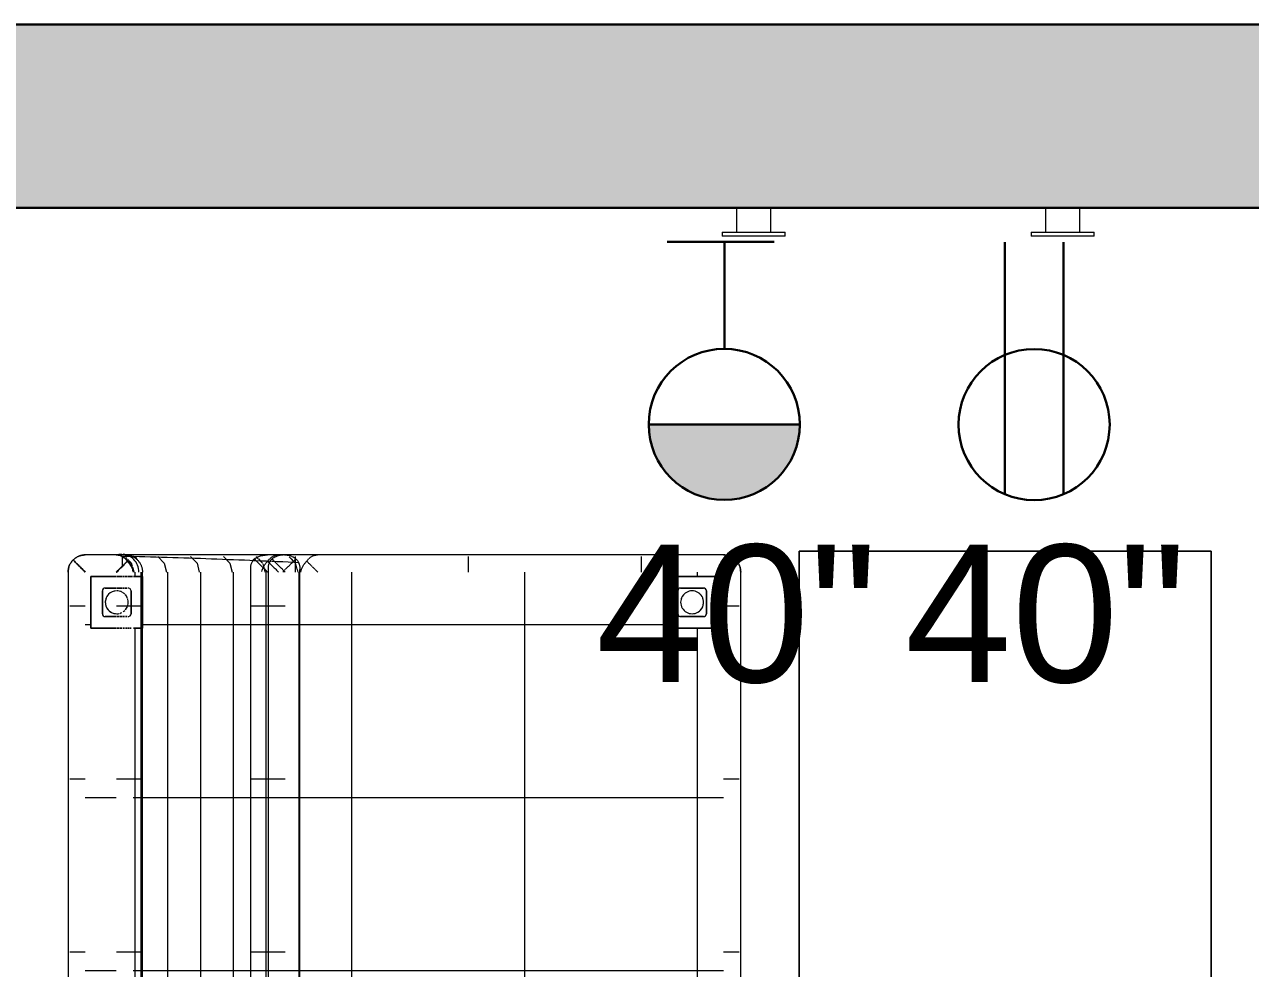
# Model space of a CAD drawing. Header units: inches. Extents: x 11834 to 13024, y -8101 to -6934.
# Drawn here: x 12218.3 to 12271.8, y -7327.8 to -7286.5 of the extents above; entities that cross this region are included whole.
import ezdxf

# ---------------------------------------------------------------- set-up
doc = ezdxf.new("R2010")
doc.units = ezdxf.units.IN
doc.header["$MEASUREMENT"] = 0
for name, color, linetype, lineweight in [('A-ANNO-NOTE', 131, 'Continuous', 40), ('A-WALL', 113, 'Continuous', 9), ('A-WALL-PATT', 111, 'Continuous', 18), ('E-ELEC-FIXT', 91, 'Continuous', 9), ('I-FURN', 30, 'Continuous', 9)]:
    doc.layers.add(name, color=color, linetype=linetype, lineweight=lineweight)
doc.styles.add('Swis721 Lt BT', font='swissl.ttf', dxfattribs={"height": 6})
pattern_1 = [(270, (7274.035, 12234.855), (7.554, 5e-16), []), (0, (7274.035, 12234.855), (0, 7.554), [])]

# ---------------------------------------------------------------- blocks, each defined once
blk = doc.blocks.new('FP_1_95-FIRST FLOOR POWER _ SIGNAL')
at = {"layer": 'I-FURN'}
for p, q in [((6.992, 11.511), (6.992, 11.802)), ((14.547, 11.511), (14.547, 11.802)), ((22.101, 11.511), (22.101, 11.802)), ((0.785, 11.494), (23.586, 11.494)), ((0.785, 11.443), (23.586, 11.443))]:
    blk.add_line(p, q, dxfattribs=at)
blk = doc.blocks.new('FP_1_96-FIRST FLOOR POWER _ SIGNAL')
at = {"layer": 'I-FURN'}
for p, q in [((6.992, 12.219), (6.992, 12.571)), ((14.547, 12.219), (14.547, 12.571)), ((22.101, 12.219), (22.101, 12.571)), ((6.992, 11.943), (6.992, 12.219)), ((6.992, 11.802), (6.992, 11.943)), ((14.547, 11.943), (14.547, 12.219)), ((14.547, 11.802), (14.547, 11.943)), ((22.101, 11.943), (22.101, 12.219)), ((22.101, 11.802), (22.101, 11.943))]:
    blk.add_line(p, q, dxfattribs=at)
blk = doc.blocks.new('FP_1_97-FIRST FLOOR POWER _ SIGNAL')
at = {"layer": 'I-FURN'}
for p, q in [((23.586, 14.693), (0.785, 14.693)), ((6.992, 14.333), (6.992, 14.618)), ((14.547, 14.333), (14.547, 14.618)), ((22.101, 14.333), (22.101, 14.618)), ((6.992, 13.943), (6.992, 14.333)), ((14.547, 13.943), (14.547, 14.333)), ((22.101, 13.943), (22.101, 14.333))]:
    blk.add_line(p, q, dxfattribs=at)
blk = doc.blocks.new('FP_1_98-FIRST FLOOR POWER _ SIGNAL')
at = {"layer": 'I-FURN'}
for p, q in [((24.344, 12.307), (24.346, 12.324)), ((24.346, 12.324), (24.348, 12.342)), ((24.348, 12.342), (24.349, 12.36)), ((24.349, 12.36), (24.35, 12.378)), ((24.35, 12.378), (24.352, 12.396)), ((24.352, 12.396), (24.353, 12.414)), ((24.353, 12.414), (24.354, 12.433)), ((24.354, 12.433), (24.355, 12.452)), ((24.355, 12.452), (24.356, 12.471)), ((24.08, 11.77), (24.137, 11.82)), ((24.137, 11.82), (24.188, 11.876)), ((24.188, 11.876), (24.234, 11.936)), ((24.232, 11.776), (24.236, 11.785)), ((24.234, 11.936), (24.273, 12.001)), ((24.236, 11.785), (24.239, 11.793)), ((24.239, 11.793), (24.243, 11.802)), ((24.243, 11.802), (24.247, 11.811)), ((24.247, 11.811), (24.25, 11.821)), ((24.25, 11.821), (24.254, 11.831)), ((24.254, 11.831), (24.258, 11.84)), ((24.258, 11.84), (24.261, 11.851)), ((24.261, 11.851), (24.264, 11.861)), ((24.264, 11.861), (24.268, 11.872)), ((24.268, 11.872), (24.271, 11.882)), ((24.271, 11.882), (24.274, 11.893)), ((24.273, 12.001), (24.306, 12.069)), ((24.274, 11.893), (24.278, 11.905)), ((24.278, 11.905), (24.281, 11.916)), ((24.281, 11.916), (24.284, 11.928)), ((24.284, 11.928), (24.287, 11.94)), ((24.287, 11.94), (24.29, 11.952)), ((24.29, 11.952), (24.293, 11.964)), ((24.293, 11.964), (24.296, 11.977)), ((24.296, 11.977), (24.298, 11.989)), ((24.298, 11.989), (24.301, 12.002)), ((24.301, 12.002), (24.304, 12.016)), ((24.304, 12.016), (24.307, 12.029)), ((24.306, 12.069), (24.332, 12.14)), ((24.307, 12.029), (24.309, 12.043)), ((24.309, 12.043), (24.312, 12.057)), ((24.312, 12.057), (24.314, 12.071)), ((24.314, 12.071), (24.317, 12.085)), ((24.317, 12.085), (24.319, 12.099)), ((24.319, 12.099), (24.321, 12.114)), ((24.321, 12.114), (24.324, 12.129)), ((24.324, 12.129), (24.326, 12.144)), ((24.326, 12.144), (24.328, 12.16)), ((24.328, 12.16), (24.33, 12.175)), ((24.33, 12.175), (24.332, 12.191)), ((24.332, 12.14), (24.35, 12.213)), ((24.332, 12.191), (24.334, 12.207)), ((24.334, 12.207), (24.336, 12.223)), ((24.336, 12.223), (24.338, 12.239)), ((24.338, 12.239), (24.339, 12.256)), ((24.339, 12.256), (24.341, 12.273)), ((24.341, 12.273), (24.343, 12.29)), ((24.343, 12.29), (24.344, 12.307)), ((24.35, 12.213), (24.362, 12.287)), ((23.586, 11.6), (23.662, 11.603)), ((23.662, 11.603), (23.738, 11.613)), ((23.738, 11.613), (23.812, 11.631)), ((23.812, 11.631), (23.884, 11.655)), ((23.884, 11.655), (23.953, 11.687)), ((23.953, 11.687), (24.019, 11.726)), ((24.019, 11.726), (24.08, 11.77)), ((24.178, 11.686), (24.182, 11.692)), ((24.182, 11.692), (24.187, 11.697)), ((24.187, 11.697), (24.191, 11.703)), ((24.191, 11.703), (24.195, 11.71)), ((24.195, 11.71), (24.199, 11.716)), ((24.199, 11.716), (24.204, 11.723)), ((24.204, 11.723), (24.208, 11.73)), ((24.208, 11.73), (24.212, 11.737)), ((24.212, 11.737), (24.216, 11.744)), ((24.216, 11.744), (24.22, 11.752)), ((24.22, 11.752), (24.224, 11.76)), ((24.224, 11.76), (24.228, 11.768)), ((24.228, 11.768), (24.232, 11.776))]:
    blk.add_line(p, q, dxfattribs=at)
at = {"layer": 'I-FURN', "flags": 128}
blk.add_lwpolyline([(24.336, 12.193), (24.335, 12.163), (24.334, 12.133), (24.331, 12.104), (24.326, 12.074), (24.321, 12.044), (24.314, 12.015), (24.307, 11.986), (24.298, 11.957), (24.288, 11.929), (24.277, 11.901), (24.265, 11.874), (24.251, 11.847), (24.237, 11.821), (24.221, 11.795), (24.205, 11.77), (24.188, 11.745), (24.169, 11.722), (24.15, 11.699), (24.13, 11.677), (24.108, 11.655), (24.087, 11.635), (24.064, 11.615), (24.04, 11.597), (24.016, 11.579), (23.991, 11.562), (23.966, 11.547), (23.939, 11.532), (23.913, 11.518), (23.885, 11.506), (23.858, 11.494), (23.83, 11.484), (23.801, 11.475), (23.772, 11.467), (23.743, 11.46), (23.713, 11.454), (23.684, 11.45), (23.654, 11.446), (23.624, 11.444), (23.594, 11.443), (23.586, 11.443)], dxfattribs=at)
blk = doc.blocks.new('FP_1_99-FIRST FLOOR POWER _ SIGNAL')
at = {"layer": 'I-FURN'}
for p, q in [((24.336, 12.571), (24.336, 13.943)), ((24.118, 12.324), (23.842, 12.324)), ((24.303, 12.324), (24.118, 12.324))]:
    blk.add_line(p, q, dxfattribs=at)
blk = doc.blocks.new('FP_1_109-FIRST FLOOR POWER _ SIGNAL')
at = {"layer": 'I-FURN'}
for p, q in [((6.992, -14.333), (6.992, -13.943)), ((6.992, -14.618), (6.992, -14.333)), ((14.547, -14.333), (14.547, -13.943)), ((14.547, -14.618), (14.547, -14.333)), ((22.101, -14.333), (22.101, -13.943)), ((22.101, -14.618), (22.101, -14.333)), ((0.785, -14.693), (23.586, -14.693))]:
    blk.add_line(p, q, dxfattribs=at)
blk = doc.blocks.new('FP_1_110-FIRST FLOOR POWER _ SIGNAL')
at = {"layer": 'I-FURN'}
for p, q in [((23.728, 6.731), (0.643, 6.731)), ((6.992, 6.582), (6.992, 6.736)), ((6.992, 6.313), (6.992, 6.582)), ((14.547, 6.582), (14.547, 6.736)), ((14.547, 6.313), (14.547, 6.582)), ((22.101, 6.582), (22.101, 6.736)), ((22.101, 6.313), (22.101, 6.582)), ((6.992, 5.981), (6.992, 6.313)), ((14.547, 5.981), (14.547, 6.313)), ((22.101, 5.981), (22.101, 6.313))]:
    blk.add_line(p, q, dxfattribs=at)
blk = doc.blocks.new('FP_1_112-FIRST FLOOR POWER _ SIGNAL')
at = {"layer": 'I-FURN'}
for p, q in [((24.336, -13.943), (24.336, 5.981)), ((23.976, 4.77), (23.586, 4.77)), ((24.261, 4.77), (23.976, 4.77)), ((23.976, -2.784), (23.586, -2.784)), ((24.261, -2.784), (23.976, -2.784)), ((23.976, -10.338), (23.586, -10.338)), ((24.261, -10.338), (23.976, -10.338))]:
    blk.add_line(p, q, dxfattribs=at)
blk = doc.blocks.new('FP_1_124-FIRST FLOOR POWER _ SIGNAL')
at = {"layer": 'I-FURN'}
blk.add_line((0.671, 4.567), (23.7, 4.567), dxfattribs=at)
blk = doc.blocks.new('FP_1_125-FIRST FLOOR POWER _ SIGNAL')
at = {"layer": 'I-FURN'}
for p, q in [((23.586, 14.693), (0.785, 14.693)), ((6.992, 14.502), (6.992, 14.572)), ((6.992, 14.352), (6.992, 14.474)), ((14.547, 14.352), (14.547, 14.613)), ((22.101, 14.572), (22.101, 14.618)), ((22.101, 14.474), (22.101, 14.564)), ((22.101, 14.352), (22.101, 14.463)), ((6.992, 13.943), (6.992, 14.333)), ((14.547, 14.053), (14.547, 14.333)), ((14.547, 13.943), (14.547, 14.027)), ((22.101, 14.22), (22.101, 14.333)), ((22.101, 14.083), (22.101, 14.21)), ((22.101, 13.943), (22.101, 14.053))]:
    blk.add_line(p, q, dxfattribs=at)
blk = doc.blocks.new('FP_1_128-FIRST FLOOR POWER _ SIGNAL')
at = {"layer": 'I-FURN'}
for p, q in [((24.336, 12.235), (24.336, 12.571)), ((23.705, 11.853), (23.598, 11.824)), ((23.804, 11.881), (23.713, 11.856)), ((23.983, 11.93), (23.844, 11.892)), ((24.075, 12.022), (23.983, 11.93)), ((24.155, 12.101), (24.095, 12.041)), ((24.228, 12.173), (24.184, 12.13)), ((24.275, 11.818), (24.269, 11.575)), ((24.278, 11.933), (24.275, 11.818)), ((24.281, 12.061), (24.278, 11.933)), ((24.286, 12.281), (24.281, 12.061)), ((24.336, 5.981), (24.336, 12.235)), ((24.262, 11.333), (24.255, 11.09)), ((24.269, 11.575), (24.262, 11.333)), ((24.261, 10.773), (23.976, 10.493)), ((24.248, 10.848), (24.241, 10.606)), ((24.255, 11.09), (24.248, 10.848)), ((23.976, 10.493), (23.586, 10.392)), ((24.234, 10.364), (24.227, 10.122)), ((24.241, 10.606), (24.234, 10.364)), ((24.219, 9.88), (24.211, 9.638)), ((24.227, 10.122), (24.219, 9.88)), ((24.261, 9.341), (23.976, 9.061)), ((24.195, 9.155), (24.187, 8.914)), ((24.203, 9.397), (24.195, 9.155)), ((24.211, 9.638), (24.203, 9.397)), ((23.976, 9.061), (23.586, 8.96)), ((24.178, 8.673), (24.17, 8.432)), ((24.187, 8.914), (24.178, 8.673)), ((24.161, 8.191), (24.152, 7.95)), ((24.17, 8.432), (24.161, 8.191)), ((23.976, 7.629), (23.586, 7.527)), ((24.261, 7.908), (23.976, 7.629)), ((24.142, 7.71), (24.133, 7.469)), ((24.152, 7.95), (24.142, 7.71)), ((24.114, 6.989), (24.104, 6.749)), ((24.124, 7.229), (24.114, 6.989)), ((24.133, 7.469), (24.124, 7.229)), ((24.093, 6.488), (24.084, 6.27)), ((24.096, 6.559), (24.094, 6.509)), ((24.098, 6.612), (24.096, 6.559)), ((24.104, 6.749), (24.098, 6.612)), ((24.227, 6.443), (24.165, 6.382)), ((24.261, 6.476), (24.227, 6.443)), ((23.622, 6.105), (23.586, 6.095)), ((23.832, 6.159), (23.624, 6.105)), ((23.95, 6.19), (23.832, 6.159)), ((24.062, 6.282), (23.976, 6.197)), ((24.164, 6.381), (24.063, 6.283)), ((24.074, 6.03), (24.066, 5.865)), ((24.084, 6.27), (24.074, 6.03)), ((24.336, 5.317), (24.336, 5.981)), ((24.053, 5.552), (24.042, 5.313)), ((24.058, 5.681), (24.053, 5.552)), ((24.063, 5.787), (24.059, 5.686)), ((24.066, 5.865), (24.065, 5.819)), ((24.058, 4.845), (23.976, 4.765)), ((24.02, 4.836), (24.009, 4.597)), ((24.031, 5.074), (24.02, 4.836)), ((24.042, 5.313), (24.031, 5.074)), ((24.161, 4.946), (24.067, 4.854)), ((24.255, 5.038), (24.168, 4.953)), ((23.695, 4.691), (23.586, 4.663)), ((23.824, 4.725), (23.711, 4.696)), ((23.944, 4.756), (23.835, 4.728))]:
    blk.add_line(p, q, dxfattribs=at)
blk = doc.blocks.new('FP_1_129-FIRST FLOOR POWER _ SIGNAL')
at = {"layer": 'I-FURN'}
for p, q in [((24.336, 12.587), (24.336, 13.943)), ((23.949, 12.324), (23.86, 12.324)), ((24.06, 12.324), (23.957, 12.324)), ((24.115, 12.324), (24.073, 12.324)), ((24.163, 12.324), (24.115, 12.324)), ((24.241, 12.324), (24.169, 12.324))]:
    blk.add_line(p, q, dxfattribs=at)
blk = doc.blocks.new('FP_1_130-FIRST FLOOR POWER _ SIGNAL')
at = {"layer": 'I-FURN'}
for p, q in [((6.992, 12.241), (6.992, 12.571)), ((14.547, 12.241), (14.547, 12.571)), ((22.101, 12.445), (22.101, 12.563)), ((22.101, 12.322), (22.101, 12.437)), ((6.992, 12.052), (6.992, 12.235)), ((6.992, 11.991), (6.992, 12.024)), ((14.547, 12.089), (14.547, 12.241)), ((14.547, 12.009), (14.547, 12.068)), ((14.547, 11.93), (14.547, 11.967)), ((14.547, 11.872), (14.547, 11.904)), ((22.101, 12.241), (22.101, 12.313)), ((22.101, 12.202), (22.101, 12.241)), ((22.101, 12.089), (22.101, 12.193)), ((22.101, 11.995), (22.101, 12.085)), ((22.101, 11.919), (22.101, 11.967)), ((22.101, 11.865), (22.101, 11.914)), ((22.101, 11.832), (22.101, 11.862))]:
    blk.add_line(p, q, dxfattribs=at)
blk = doc.blocks.new('FP_1_131-FIRST FLOOR POWER _ SIGNAL')
at = {"layer": 'I-FURN'}
for p, q in [((23.709, 5.959), (0.662, 5.959)), ((6.992, 5.81), (6.992, 5.964)), ((14.547, 5.81), (14.547, 5.964)), ((22.101, 5.81), (22.101, 5.964)), ((6.992, 5.541), (6.992, 5.81)), ((6.992, 5.209), (6.992, 5.541)), ((14.547, 5.541), (14.547, 5.81)), ((14.547, 5.209), (14.547, 5.541)), ((22.101, 5.541), (22.101, 5.81)), ((22.101, 5.209), (22.101, 5.541))]:
    blk.add_line(p, q, dxfattribs=at)
blk = doc.blocks.new('FP_1_132-FIRST FLOOR POWER _ SIGNAL')
at = {"layer": 'I-FURN'}
for p, q in [((6.992, -14.044), (6.992, -13.943)), ((6.992, -14.315), (6.992, -14.053)), ((6.992, -14.545), (6.992, -14.352)), ((14.547, -14.333), (14.547, -13.943)), ((14.547, -14.572), (14.547, -14.352)), ((22.101, -14.083), (22.101, -13.952)), ((22.101, -14.22), (22.101, -14.093)), ((22.101, -14.333), (22.101, -14.23)), ((22.101, -14.474), (22.101, -14.362)), ((0.785, -14.693), (23.586, -14.693)), ((6.992, -14.618), (6.992, -14.572)), ((22.101, -14.572), (22.101, -14.482)), ((22.101, -14.618), (22.101, -14.578))]:
    blk.add_line(p, q, dxfattribs=at)
blk = doc.blocks.new('FP_1_134-FIRST FLOOR POWER _ SIGNAL')
at = {"layer": 'I-FURN'}
for p, q in [((24.336, -13.943), (24.336, 5.209)), ((23.695, 4.77), (23.586, 4.77)), ((23.825, 4.77), (23.711, 4.77)), ((23.944, 4.77), (23.834, 4.77)), ((24.057, 4.77), (23.976, 4.77)), ((24.16, 4.77), (24.067, 4.77)), ((24.254, 4.77), (24.168, 4.77)), ((23.695, -2.784), (23.586, -2.784)), ((23.97, -2.784), (23.717, -2.784)), ((24.237, -2.784), (23.976, -2.784)), ((23.695, -10.338), (23.608, -10.338)), ((23.857, -10.338), (23.745, -10.338)), ((23.976, -10.338), (23.88, -10.338)), ((24.106, -10.338), (24.008, -10.338)), ((24.201, -10.338), (24.126, -10.338)), ((24.261, -10.338), (24.219, -10.338))]:
    blk.add_line(p, q, dxfattribs=at)
blk = doc.blocks.new('Kimball - Villa - Lounges Privacy Back Without Arms - K602FPB-V94-FIRST FLOOR POWER _ SIGNAL')
at = {"layer": 'I-FURN'}
h = blk.add_hatch(dxfattribs=at)
h.set_pattern_fill('FP1_6', color=256, style=0, pattern_type=2)
h.set_pattern_definition(pattern_1)
h.paths.add_polyline_path([(0.785, 13.011), (0.801, 12.587), (21.141, 12.587), (21.141, 13.693), (23.391, 13.693), (23.391, 12.587), (23.586, 12.587), (23.586, 13.943), (0.785, 13.943)], flags=0)
h = blk.add_hatch(dxfattribs=at)
h.set_pattern_fill('FP1_5', color=256, style=0, pattern_type=2)
h.set_pattern_definition([(270, (7274.035, 442.949), (7.554, 5e-16), []), (0, (7274.035, 442.949), (0, 1.432), [])])
h.paths.add_polyline_path([(0.785, 11.851), (0.785, 4.58), (23.586, 4.58), (23.586, 11.851), (23.391, 11.831), (23.391, 11.443), (21.141, 11.443), (21.141, 11.851), (1.15, 11.851)], flags=0)
h = blk.add_hatch(dxfattribs=at)
h.set_pattern_fill('FP1_6', color=256, style=0, pattern_type=2)
h.set_pattern_definition(pattern_1)
h.paths.add_polyline_path([(0.785, 4.567), (0.785, -13.943), (23.586, -13.943), (23.586, 4.567), (1.15, 4.567)], flags=0)
h.paths.add_polyline_path([(21.141, -11.443), (23.391, -11.443), (23.391, -13.693), (21.141, -13.693), (21.141, -12.474)], flags=0)
for p, q in [((23.391, 13.693), (21.141, 13.693)), ((21.141, 13.693), (21.141, 12.587)), ((21.141, 12.587), (21.141, 13.693)), ((21.141, 13.693), (23.391, 13.693)), ((23.391, 12.587), (23.391, 13.693)), ((23.391, 13.693), (23.391, 12.587)), ((21.641, 13.068), (21.641, 12.587)), ((21.641, 12.587), (21.641, 13.068)), ((22.766, 13.193), (21.766, 13.193)), ((21.766, 13.193), (22.766, 13.193)), ((22.891, 12.587), (22.891, 13.068)), ((22.891, 13.068), (22.891, 12.587)), ((21.141, 12.558), (21.141, 12.463)), ((21.141, 12.463), (21.141, 12.558)), ((21.141, 12.432), (21.141, 12.34)), ((21.141, 12.34), (21.141, 12.432)), ((21.641, 12.56), (21.641, 12.463)), ((21.641, 12.463), (21.641, 12.56)), ((21.641, 12.434), (21.641, 12.34)), ((21.641, 12.34), (21.641, 12.434)), ((22.891, 12.463), (22.891, 12.567)), ((22.891, 12.567), (22.891, 12.463)), ((22.891, 12.34), (22.891, 12.441)), ((22.891, 12.441), (22.891, 12.34)), ((23.391, 12.463), (23.391, 12.57)), ((23.391, 12.57), (23.391, 12.463)), ((23.391, 12.34), (23.391, 12.444)), ((23.391, 12.444), (23.391, 12.34)), ((23.391, 12.222), (23.391, 12.319)), ((23.391, 12.319), (23.391, 12.222)), ((21.141, 12.308), (21.141, 12.222)), ((21.141, 12.222), (21.141, 12.308)), ((21.141, 12.188), (21.141, 12.11)), ((21.141, 12.11), (21.141, 12.188)), ((21.141, 12.082), (21.141, 12.013)), ((21.141, 12.013), (21.141, 12.082)), ((21.141, 11.986), (21.141, 11.938)), ((21.141, 11.938), (21.141, 11.986)), ((21.141, 11.831), (21.141, 11.487)), ((21.141, 11.487), (21.141, 11.831)), ((21.641, 12.31), (21.641, 12.222)), ((21.641, 12.222), (21.641, 12.31)), ((21.641, 12.191), (21.641, 12.11)), ((21.641, 12.11), (21.641, 12.191)), ((21.766, 11.943), (22.766, 11.943)), ((22.766, 11.943), (21.766, 11.943)), ((22.891, 12.222), (22.891, 12.317)), ((22.891, 12.317), (22.891, 12.222)), ((22.891, 12.11), (22.891, 12.197)), ((22.891, 12.197), (22.891, 12.11)), ((23.391, 12.11), (23.391, 12.199)), ((23.391, 12.199), (23.391, 12.11)), ((23.391, 12.013), (23.391, 12.087)), ((23.391, 12.087), (23.391, 12.013)), ((23.391, 11.938), (23.391, 11.99)), ((23.391, 11.99), (23.391, 11.938)), ((23.391, 11.884), (23.391, 11.916)), ((23.391, 11.916), (23.391, 11.884)), ((23.391, 11.489), (23.391, 11.831)), ((23.391, 11.831), (23.391, 11.489)), ((21.141, 11.487), (21.141, 11.443)), ((21.141, 11.443), (21.141, 11.487)), ((21.141, 11.443), (23.391, 11.443)), ((23.391, 11.443), (21.141, 11.443)), ((23.391, 11.443), (23.391, 11.489)), ((23.391, 11.489), (23.391, 11.443)), ((23.391, -11.443), (21.141, -11.443)), ((21.141, -11.443), (21.141, -13.693)), ((21.141, -13.693), (21.141, -11.443)), ((21.141, -11.443), (23.391, -11.443)), ((23.391, -13.693), (23.391, -11.443)), ((23.391, -11.443), (23.391, -13.693)), ((21.641, -12.068), (21.641, -13.068)), ((21.641, -13.068), (21.641, -12.068)), ((22.766, -11.943), (21.766, -11.943)), ((21.766, -11.943), (22.766, -11.943)), ((22.891, -13.068), (22.891, -12.068)), ((22.891, -12.068), (22.891, -13.068)), ((21.766, -13.193), (22.766, -13.193)), ((22.766, -13.193), (21.766, -13.193)), ((21.141, -13.693), (23.391, -13.693)), ((23.391, -13.693), (21.141, -13.693))]:
    blk.add_line(p, q, dxfattribs=at)
for centre, radius, start, end in [((21.766, 13.068), 0.125, 90, 180), ((21.766, 13.068), 0.125, 105, 180), ((21.766, 13.068), 0.125, 90, 105), ((22.266, 12.568), 0.5, 75, 177.8447), ((22.266, 12.568), 0.5, 120, 165), ((22.266, 12.568), 0.5, 75, 120), ((22.266, 12.568), 0.5, 60, 75), ((22.266, 12.568), 0.5, 45, 75), ((22.266, 12.568), 0.5, 2.1553, 60), ((22.266, 12.568), 0.5, 2.1553, 45), ((22.766, 13.068), 0.125, 0, 90), ((22.766, 13.068), 0.125, 75, 90), ((22.766, 13.068), 0.125, 0, 75), ((22.266, 12.568), 0.5, 165, 177.8447), ((22.266, 12.568), 0.5, 180.8614, 192.2406), ((22.266, 12.568), 0.5, 180.8614, 192.2406), ((22.266, 12.568), 0.5, 195.4821, 207.273), ((22.266, 12.568), 0.5, 195.4821, 207.273), ((22.266, 12.568), 0.5, 332.727, 345), ((22.266, 12.568), 0.5, 332.727, 345), ((22.266, 12.568), 0.5, 347.7594, 359.7724), ((22.266, 12.568), 0.5, 347.7594, 359.7724), ((21.766, 12.068), 0.125, 180, 195), ((21.766, 12.068), 0.125, 180, 195), ((21.766, 12.068), 0.125, 210, 270), ((21.766, 12.068), 0.125, 210, 225), ((21.766, 12.068), 0.125, 225, 270), ((22.266, 12.568), 0.5, 214.7548, 224.0218), ((22.266, 12.568), 0.5, 214.7548, 224.0218), ((22.266, 12.568), 0.5, 229.2763, 240), ((22.266, 12.568), 0.5, 229.2763, 247.7514), ((22.266, 12.568), 0.5, 240, 247.7514), ((22.266, 12.568), 0.5, 250.1586, 253.9617), ((22.266, 12.568), 0.5, 250.1586, 253.9617), ((22.266, 12.568), 0.5, 255.6561, 284.8274), ((22.266, 12.568), 0.5, 255.6561, 270), ((22.266, 12.568), 0.5, 270, 284.8274), ((22.266, 12.568), 0.5, 286.0383, 290.2577), ((22.266, 12.568), 0.5, 286.0383, 290.2577), ((22.266, 12.568), 0.5, 292.2486, 311.3114), ((22.266, 12.568), 0.5, 292.2486, 300), ((22.266, 12.568), 0.5, 300, 311.3114), ((22.266, 12.568), 0.5, 315.9782, 329.6284), ((22.266, 12.568), 0.5, 315.9782, 329.6284), ((22.766, 12.068), 0.125, 270, 330), ((22.766, 12.068), 0.125, 270, 300), ((22.766, 12.068), 0.125, 300, 315), ((22.766, 12.068), 0.125, 315, 330), ((22.766, 12.068), 0.125, 345, 0), ((22.766, 12.068), 0.125, 345, 0), ((21.766, -12.068), 0.125, 150, 180), ((21.766, -12.068), 0.125, 150, 180), ((21.766, -12.068), 0.125, 90, 150), ((21.766, -12.068), 0.125, 135, 150), ((21.766, -12.068), 0.125, 90, 135), ((22.266, -12.568), 0.5, 120, 180), ((22.266, -12.568), 0.5, 120, 180), ((22.266, -12.568), 0.5, 90, 120), ((22.266, -12.568), 0.5, 0, 120), ((22.266, -12.568), 0.5, 75, 90), ((22.266, -12.568), 0.5, 60, 75), ((22.266, -12.568), 0.5, 15, 60), ((22.766, -12.068), 0.125, 0, 90), ((22.766, -12.068), 0.125, 75, 90), ((22.766, -12.068), 0.125, 0, 75), ((22.266, -12.568), 0.5, 180, 195), ((22.266, -12.568), 0.5, 180, 210), ((22.266, -12.568), 0.5, 195, 225), ((22.266, -12.568), 0.5, 210, 285), ((22.266, -12.568), 0.5, 300, 360), ((22.266, -12.568), 0.5, 315, 330), ((22.266, -12.568), 0.5, 330, 345), ((22.266, -12.568), 0.5, 0, 15), ((22.266, -12.568), 0.5, 345, 360), ((21.766, -13.068), 0.125, 180, 270), ((21.766, -13.068), 0.125, 180, 195), ((21.766, -13.068), 0.125, 195, 270), ((22.266, -12.568), 0.5, 225, 255), ((22.266, -12.568), 0.5, 255, 270), ((22.266, -12.568), 0.5, 270, 285), ((22.266, -12.568), 0.5, 285, 300), ((22.266, -12.568), 0.5, 285, 300), ((22.266, -12.568), 0.5, 300, 315), ((22.766, -13.068), 0.125, 270, 0), ((22.766, -13.068), 0.125, 270, 300), ((22.766, -13.068), 0.125, 300, 315), ((22.766, -13.068), 0.125, 315, 330), ((22.766, -13.068), 0.125, 330, 345), ((22.766, -13.068), 0.125, 345, 0)]:
    blk.add_arc(centre, radius, start, end, dxfattribs=at)
for points, knots in [([(23.586, 14.693), (23.633, 14.693), (23.726, 14.685), (23.841, 14.652), (23.93, 14.611), (24.017, 14.561), (24.077, 14.512), (24.116, 14.474)], [0, 0, 0, 0, 0.25, 0.5, 0.625, 0.75, 1, 1, 1, 1]), ([(24.116, 14.474), (24.077, 14.512), (24.017, 14.561), (23.93, 14.611), (23.841, 14.652), (23.726, 14.685), (23.633, 14.693), (23.586, 14.693)], [0, 0, 0, 0, 0.25, 0.375, 0.5, 0.75, 1, 1, 1, 1]), ([(24.116, 14.474), (24.077, 14.512), (24.017, 14.561), (23.93, 14.611), (23.841, 14.652), (23.726, 14.685), (23.633, 14.693), (23.586, 14.693)], [0, 0, 0, 0, 0.25, 0.375, 0.5, 0.75, 1, 1, 1, 1]), ([(24.116, 14.474), (24.077, 14.436), (24.017, 14.374), (23.93, 14.287), (23.841, 14.198), (23.726, 14.084), (23.633, 13.99), (23.586, 13.943)], [0, 0, 0, 0, 0.25, 0.375, 0.5, 0.75, 1, 1, 1, 1]), ([(23.586, 13.943), (23.633, 13.99), (23.726, 14.084), (23.841, 14.198), (23.93, 14.287), (24.017, 14.374), (24.077, 14.436), (24.116, 14.474)], [0, 0, 0, 0, 0.25, 0.5, 0.625, 0.75, 1, 1, 1, 1]), ([(23.586, 13.943), (23.633, 13.99), (23.726, 14.084), (23.841, 14.198), (23.93, 14.287), (24.017, 14.374), (24.077, 14.436), (24.116, 14.474)], [0, 0, 0, 0, 0.25, 0.5, 0.625, 0.75, 1, 1, 1, 1]), ([(23.726, 14.68), (23.772, 14.671), (23.841, 14.652), (23.93, 14.611), (24.017, 14.561), (24.077, 14.512), (24.116, 14.474)], [0.25, 0.25, 0.25, 0.25, 0.5, 0.625, 0.75, 1, 1, 1, 1]), ([(24.116, 14.474), (24.077, 14.436), (24.017, 14.374), (23.93, 14.287), (23.885, 14.243), (23.863, 14.22)], [0, 0, 0, 0, 0.25, 0.375, 0.5, 0.5, 0.5, 0.5]), ([(24.298, 12.394), (24.289, 12.37), (24.272, 12.335), (24.252, 12.302), (24.246, 12.291)], [-0.639382, -0.639382, -0.639382, -0.639382, -0.5, -0.4356322, -0.4356322, -0.4356322, -0.4356322]), ([(24.33, 12.508), (24.327, 12.489), (24.319, 12.451), (24.306, 12.414), (24.298, 12.396)], [-0.8564331, -0.8564331, -0.8564331, -0.8564331, -0.75, -0.6430394, -0.6430394, -0.6430394, -0.6430394]), ([(23.782, 11.914), (23.758, 11.903), (23.708, 11.882), (23.658, 11.868), (23.632, 11.862)], [-0.3969001, -0.3969001, -0.3969001, -0.3969001, -0.25, -0.0923865, -0.0923865, -0.0923865, -0.0923865]), ([(23.917, 11.989), (23.889, 11.97), (23.845, 11.944), (23.799, 11.921), (23.783, 11.913)], [-0.6762946, -0.6762946, -0.6762946, -0.6762946, -0.5, -0.3975728, -0.3975728, -0.3975728, -0.3975728]), ([(24.04, 12.087), (24.011, 12.06), (23.971, 12.026), (23.929, 11.997), (23.917, 11.989)], [-0.9462059, -0.9462059, -0.9462059, -0.9462059, -0.75, -0.6767674, -0.6767674, -0.6767674, -0.6767674]), ([(23.586, 5.981), (23.628, 6.022), (23.71, 6.105), (23.812, 6.208), (23.892, 6.287), (23.971, 6.366), (24.065, 6.46), (24.132, 6.528), (24.164, 6.559)], [0, 0, 0, 0, 0.2, 0.4, 0.5, 0.6, 0.8, 1, 1, 1, 1]), ([(24.164, 6.559), (24.132, 6.591), (24.065, 6.644), (23.971, 6.689), (23.892, 6.712), (23.812, 6.728), (23.751, 6.732), (23.71, 6.731)], [0, 0, 0, 0, 0.2, 0.4, 0.5, 0.6, 0.8, 0.8, 0.8, 0.8]), ([(23.617, 6.228), (23.648, 6.221), (23.721, 6.2), (23.791, 6.168), (23.832, 6.147)], [0.0629363, 0.0629363, 0.0629363, 0.0629363, 0.25, 0.4984416, 0.4984416, 0.4984416, 0.4984416]), ([(23.949, 5.922), (23.93, 5.928), (23.892, 5.94), (23.853, 5.947), (23.833, 5.951)], [0.4030579, 0.4030579, 0.4030579, 0.4030579, 0.5, 0.5993, 0.5993, 0.5993, 0.5993]), ([(23.833, 5.456), (23.853, 5.476), (23.892, 5.514), (23.929, 5.552), (23.948, 5.57)], [0.4019522, 0.4019522, 0.4019522, 0.4019522, 0.5, 0.5944092, 0.5944092, 0.5944092, 0.5944092]), ([(23.834, 5.069), (23.854, 5.049), (23.891, 5.012), (23.927, 4.975), (23.945, 4.958)], [0.4029332, 0.4029332, 0.4029332, 0.4029332, 0.5, 0.5899944, 0.5899944, 0.5899944, 0.5899944]), ([(23.944, 4.602), (23.927, 4.596), (23.891, 4.585), (23.854, 4.578), (23.835, 4.575)], [0.4125676, 0.4125676, 0.4125676, 0.4125676, 0.5, 0.5958174, 0.5958174, 0.5958174, 0.5958174]), ([(24.116, -14.474), (24.077, -14.436), (24.017, -14.374), (23.93, -14.287), (23.841, -14.198), (23.726, -14.084), (23.633, -13.99), (23.586, -13.943)], [0, 0, 0, 0, 0.25, 0.375, 0.5, 0.75, 1, 1, 1, 1]), ([(23.586, -13.943), (23.633, -13.99), (23.726, -14.084), (23.841, -14.198), (23.93, -14.287), (24.017, -14.374), (24.077, -14.436), (24.116, -14.474)], [0, 0, 0, 0, 0.25, 0.5, 0.625, 0.75, 1, 1, 1, 1]), ([(24.116, -14.474), (24.077, -14.436), (24.017, -14.374), (23.93, -14.287), (23.841, -14.198), (23.726, -14.084), (23.633, -13.99), (23.586, -13.943)], [0, 0, 0, 0, 0.25, 0.375, 0.5, 0.75, 1, 1, 1, 1]), ([(23.586, -14.693), (23.633, -14.693), (23.726, -14.685), (23.841, -14.652), (23.93, -14.611), (24.017, -14.561), (24.077, -14.512), (24.116, -14.474)], [0, 0, 0, 0, 0.25, 0.5, 0.625, 0.75, 1, 1, 1, 1]), ([(24.116, -14.474), (24.077, -14.512), (24.017, -14.561), (23.93, -14.611), (23.841, -14.652), (23.726, -14.685), (23.633, -14.693), (23.586, -14.693)], [0, 0, 0, 0, 0.25, 0.375, 0.5, 0.75, 1, 1, 1, 1]), ([(23.586, -14.693), (23.633, -14.693), (23.726, -14.685), (23.841, -14.652), (23.93, -14.611), (24.017, -14.561), (24.077, -14.512), (24.116, -14.474)], [0, 0, 0, 0, 0.25, 0.5, 0.625, 0.75, 1, 1, 1, 1]), ([(24.116, -14.474), (24.077, -14.512), (24.017, -14.561), (23.93, -14.611), (23.841, -14.652), (23.726, -14.685), (23.633, -14.693), (23.586, -14.693)], [0, 0, 0, 0, 0.25, 0.375, 0.5, 0.75, 1, 1, 1, 1])]:
    blk.add_open_spline(points, degree=3, knots=knots, dxfattribs=at)
for points in [[(23.586, 14.693), (23.633, 14.693), (23.679, 14.689), (23.726, 14.68)], [(24.213, 14.355), (24.185, 14.398), (24.152, 14.438), (24.116, 14.474)], [(24.116, 14.474), (24.151, 14.438), (24.214, 14.363), (24.283, 14.232), (24.326, 14.091), (24.336, 13.993), (24.336, 13.943)], [(24.116, 14.474), (24.152, 14.437), (24.185, 14.397), (24.213, 14.355)], [(24.116, 14.474), (24.152, 14.438), (24.185, 14.398), (24.213, 14.355)], [(23.863, 14.22), (23.818, 14.175), (23.726, 14.084), (23.633, 13.99), (23.586, 13.943)], [(24.251, 14.29), (24.246, 14.299), (24.241, 14.309), (24.235, 14.318)], [(24.235, 14.318), (24.241, 14.309), (24.246, 14.299), (24.252, 14.29)], [(24.235, 14.318), (24.241, 14.309), (24.246, 14.299), (24.252, 14.29)], [(24.251, 14.29), (24.262, 14.269), (24.272, 14.248), (24.282, 14.227)], [(24.251, 14.29), (24.262, 14.269), (24.272, 14.248), (24.282, 14.227)], [(24.28, 14.227), (24.272, 14.248), (24.263, 14.27), (24.252, 14.29)], [(24.285, 14.216), (24.291, 14.2), (24.297, 14.185), (24.302, 14.169)], [(24.285, 14.216), (24.291, 14.2), (24.297, 14.185), (24.302, 14.169)], [(24.301, 14.169), (24.296, 14.185), (24.291, 14.2), (24.286, 14.216)], [(24.301, 14.169), (24.305, 14.158), (24.308, 14.148), (24.31, 14.137)], [(24.301, 14.169), (24.305, 14.158), (24.308, 14.148), (24.31, 14.137)], [(24.31, 14.137), (24.308, 14.148), (24.305, 14.159), (24.302, 14.169)], [(24.315, 14.119), (24.32, 14.099), (24.323, 14.078), (24.325, 14.058)], [(24.327, 14.058), (24.324, 14.078), (24.32, 14.098), (24.315, 14.118)], [(24.315, 14.118), (24.32, 14.098), (24.323, 14.078), (24.325, 14.058)], [(24.328, 14.054), (24.333, 14.018), (24.336, 13.981), (24.336, 13.943)], [(24.336, 13.943), (24.336, 13.98), (24.333, 14.017), (24.328, 14.053)], [(24.328, 14.053), (24.333, 14.017), (24.336, 13.98), (24.336, 13.943)], [(23.586, 12.587), (23.628, 12.546), (23.669, 12.504), (23.71, 12.463)], [(24.068, 12.089), (24.031, 12.125), (23.956, 12.201), (23.836, 12.321), (23.712, 12.445), (23.628, 12.529), (23.586, 12.571)], [(23.586, 12.571), (23.628, 12.529), (23.712, 12.445), (23.836, 12.321), (23.956, 12.201), (24.031, 12.125), (24.068, 12.089)], [(23.712, 12.461), (23.752, 12.421), (23.792, 12.38), (23.833, 12.34)], [(23.835, 12.337), (23.875, 12.298), (23.914, 12.259), (23.951, 12.222)], [(24.336, 12.571), (24.336, 12.536), (24.329, 12.466), (24.298, 12.363), (24.245, 12.263), (24.17, 12.17), (24.105, 12.115), (24.068, 12.089)], [(24.294, 12.363), (24.28, 12.33), (24.262, 12.297), (24.242, 12.264)], [(24.326, 12.466), (24.319, 12.432), (24.309, 12.397), (24.294, 12.363)], [(24.336, 12.571), (24.336, 12.536), (24.333, 12.501), (24.326, 12.466)], [(24.336, 12.587), (24.336, 12.562), (24.334, 12.536), (24.33, 12.512)], [(23.586, 11.831), (23.628, 11.838), (23.712, 11.859), (23.836, 11.912), (23.956, 11.987), (24.031, 12.053), (24.068, 12.089)], [(24.068, 12.089), (24.031, 12.053), (23.956, 11.987), (23.836, 11.912), (23.712, 11.859), (23.628, 11.838), (23.586, 11.831)], [(23.631, 11.861), (23.616, 11.857), (23.601, 11.853), (23.586, 11.851)], [(23.955, 12.217), (23.993, 12.18), (24.028, 12.144), (24.063, 12.11)], [(24.166, 12.172), (24.137, 12.142), (24.105, 12.115), (24.068, 12.089)], [(24.167, 12.196), (24.138, 12.166), (24.104, 12.139), (24.069, 12.114)], [(24.242, 12.264), (24.22, 12.232), (24.197, 12.2), (24.166, 12.172)], [(24.244, 12.29), (24.225, 12.261), (24.204, 12.232), (24.178, 12.207)], [(23.638, 6.726), (23.621, 6.723), (23.603, 6.721), (23.586, 6.717)], [(23.71, 6.731), (23.69, 6.73), (23.67, 6.728), (23.649, 6.726)], [(24.164, 6.559), (24.201, 6.506), (24.264, 6.388), (24.323, 6.19), (24.336, 6.051), (24.336, 5.981)], [(23.638, 5.953), (23.621, 5.951), (23.603, 5.948), (23.586, 5.945)], [(23.709, 5.958), (23.689, 5.958), (23.669, 5.956), (23.649, 5.953)], [(23.831, 5.951), (23.791, 5.957), (23.751, 5.961), (23.71, 5.958)], [(23.833, 6.147), (23.872, 6.126), (23.912, 6.103), (23.95, 6.073)], [(23.951, 6.072), (23.989, 6.044), (24.026, 6.012), (24.061, 5.978)], [(24.061, 5.974), (24.026, 5.939), (23.99, 5.902), (23.952, 5.864)], [(24.061, 5.869), (24.026, 5.89), (23.989, 5.907), (23.952, 5.921)], [(24.064, 5.975), (24.101, 5.95), (24.135, 5.922), (24.165, 5.892)], [(23.707, 5.619), (23.667, 5.579), (23.627, 5.539), (23.586, 5.498)], [(23.83, 5.742), (23.79, 5.703), (23.751, 5.663), (23.71, 5.623)], [(23.711, 5.333), (23.75, 5.373), (23.789, 5.412), (23.828, 5.451)], [(23.949, 5.861), (23.911, 5.823), (23.872, 5.785), (23.833, 5.745)], [(23.953, 5.575), (23.99, 5.612), (24.027, 5.65), (24.061, 5.683)], [(24.163, 5.789), (24.132, 5.819), (24.099, 5.845), (24.064, 5.866)], [(24.065, 5.688), (24.099, 5.722), (24.132, 5.755), (24.163, 5.785)], [(24.256, 5.616), (24.232, 5.675), (24.201, 5.731), (24.166, 5.784)], [(24.178, 5.878), (24.209, 5.846), (24.234, 5.81), (24.257, 5.773)], [(24.315, 5.421), (24.302, 5.486), (24.286, 5.551), (24.259, 5.61)], [(24.264, 5.762), (24.287, 5.723), (24.307, 5.683), (24.316, 5.64)], [(24.336, 5.215), (24.336, 5.283), (24.328, 5.348), (24.317, 5.414)], [(24.318, 5.634), (24.33, 5.59), (24.335, 5.546), (24.336, 5.501)], [(23.586, 5.209), (23.626, 5.248), (23.666, 5.288), (23.705, 5.328)], [(23.586, 5.317), (23.624, 5.279), (23.662, 5.241), (23.699, 5.204)], [(23.711, 5.192), (23.749, 5.154), (23.787, 5.116), (23.824, 5.079)], [(23.954, 4.949), (23.99, 4.913), (24.025, 4.877), (24.058, 4.845)], [(24.067, 4.835), (24.1, 4.803), (24.131, 4.771), (24.16, 4.742)], [(24.169, 4.745), (24.202, 4.795), (24.23, 4.85), (24.255, 4.906)], [(24.26, 4.918), (24.284, 4.977), (24.305, 5.038), (24.315, 5.102)], [(24.317, 5.112), (24.326, 5.161), (24.33, 5.212), (24.333, 5.262)], [(24.335, 5.262), (24.335, 5.279), (24.336, 5.295), (24.336, 5.312)], [(23.701, 4.567), (23.663, 4.569), (23.624, 4.573), (23.586, 4.58)], [(23.586, 4.525), (23.624, 4.518), (23.662, 4.508), (23.7, 4.495)], [(23.824, 4.573), (23.786, 4.568), (23.748, 4.564), (23.71, 4.567)], [(23.711, 4.491), (23.749, 4.478), (23.786, 4.461), (23.823, 4.443)], [(23.835, 4.436), (23.872, 4.417), (23.908, 4.396), (23.943, 4.37)], [(24.057, 4.655), (24.024, 4.635), (23.99, 4.618), (23.955, 4.606)], [(23.955, 4.36), (23.99, 4.334), (24.023, 4.305), (24.056, 4.274)], [(24.16, 4.734), (24.131, 4.706), (24.1, 4.682), (24.068, 4.661)], [(23.696, 3.899), (23.66, 3.863), (23.623, 3.826), (23.586, 3.789)], [(23.821, 4.024), (23.785, 3.988), (23.748, 3.952), (23.712, 3.915)], [(23.942, 4.145), (23.907, 4.11), (23.872, 4.075), (23.836, 4.039)], [(24.056, 4.259), (24.023, 4.227), (23.99, 4.193), (23.956, 4.159)], [(24.069, 4.263), (24.102, 4.24), (24.133, 4.214), (24.161, 4.187)], [(24.178, 4.169), (24.207, 4.138), (24.232, 4.104), (24.254, 4.07)], [(24.264, 4.053), (24.285, 4.016), (24.304, 3.978), (24.315, 3.939)], [(24.318, 3.924), (24.329, 3.884), (24.334, 3.842), (24.336, 3.801)], [(23.586, -13.943), (23.633, -13.99), (23.679, -14.037), (23.726, -14.083)], [(23.726, -14.083), (23.772, -14.13), (23.818, -14.175), (23.863, -14.22)], [(23.863, -14.22), (23.885, -14.243), (23.93, -14.287), (23.974, -14.331), (23.995, -14.352)], [(23.995, -14.352), (24.037, -14.395), (24.077, -14.436), (24.116, -14.474)], [(24.336, -13.943), (24.336, -13.993), (24.326, -14.091), (24.283, -14.232), (24.214, -14.363), (24.151, -14.438), (24.116, -14.474)], [(24.336, -13.943), (24.336, -13.993), (24.326, -14.091), (24.283, -14.232), (24.214, -14.363), (24.151, -14.439), (24.116, -14.474)], [(24.213, -14.354), (24.185, -14.397), (24.152, -14.436), (24.116, -14.474)], [(24.116, -14.474), (24.152, -14.437), (24.185, -14.397), (24.213, -14.355)], [(24.235, -14.318), (24.241, -14.309), (24.246, -14.299), (24.252, -14.29)], [(24.251, -14.29), (24.246, -14.299), (24.241, -14.309), (24.235, -14.318)], [(24.251, -14.29), (24.264, -14.266), (24.276, -14.241), (24.286, -14.216)], [(24.285, -14.216), (24.275, -14.241), (24.265, -14.266), (24.252, -14.29)], [(24.285, -14.216), (24.291, -14.2), (24.297, -14.185), (24.302, -14.169)], [(24.301, -14.169), (24.296, -14.185), (24.291, -14.201), (24.285, -14.216)], [(24.301, -14.169), (24.305, -14.158), (24.308, -14.148), (24.31, -14.137)], [(24.31, -14.137), (24.308, -14.148), (24.305, -14.159), (24.302, -14.169)], [(24.315, -14.118), (24.32, -14.097), (24.323, -14.076), (24.325, -14.054)], [(24.328, -14.055), (24.324, -14.076), (24.32, -14.097), (24.315, -14.118)], [(24.328, -14.054), (24.333, -14.017), (24.336, -13.98), (24.336, -13.943)], [(24.336, -13.943), (24.336, -13.981), (24.333, -14.018), (24.328, -14.054)]]:
    blk.add_open_spline(points, degree=3, dxfattribs=at)
for name in ['FP_1_97-FIRST FLOOR POWER _ SIGNAL', 'FP_1_125-FIRST FLOOR POWER _ SIGNAL', 'FP_1_99-FIRST FLOOR POWER _ SIGNAL', 'FP_1_129-FIRST FLOOR POWER _ SIGNAL', 'FP_1_96-FIRST FLOOR POWER _ SIGNAL', 'FP_1_130-FIRST FLOOR POWER _ SIGNAL', 'FP_1_128-FIRST FLOOR POWER _ SIGNAL', 'FP_1_98-FIRST FLOOR POWER _ SIGNAL', 'FP_1_95-FIRST FLOOR POWER _ SIGNAL', 'FP_1_110-FIRST FLOOR POWER _ SIGNAL', 'FP_1_131-FIRST FLOOR POWER _ SIGNAL', 'FP_1_112-FIRST FLOOR POWER _ SIGNAL', 'FP_1_134-FIRST FLOOR POWER _ SIGNAL', 'FP_1_124-FIRST FLOOR POWER _ SIGNAL', 'FP_1_109-FIRST FLOOR POWER _ SIGNAL', 'FP_1_132-FIRST FLOOR POWER _ SIGNAL']:
    blk.add_blockref(name, (0, 0), dxfattribs=at)
blk = doc.blocks.new('PS - Power Device _Wall Base_ - USB-7191310-FIRST FLOOR POWER _ SIGNAL')
at = {"layer": 'E-ELEC-FIXT'}
for p, q in [((12171.225, -7294.535), (12171.225, -7295.598)), ((12172.725, -7295.598), (12172.725, -7294.535)), ((12170.6, -7295.598), (12173.35, -7295.598)), ((12170.6, -7295.598), (12170.6, -7295.785)), ((12173.35, -7295.785), (12173.35, -7295.598)), ((12173.35, -7295.785), (12170.6, -7295.785))]:
    blk.add_line(p, q, dxfattribs=at)
blk = doc.blocks.new('PS - Power Device _Wall Base_ - Duplex-7191452-FIRST FLOOR POWER _ SIGNAL')
at = {"layer": 'E-ELEC-FIXT'}
for p, q in [((12178.745, -7294.535), (12178.745, -7295.598)), ((12180.245, -7295.598), (12180.245, -7294.535)), ((12178.12, -7295.598), (12180.87, -7295.598)), ((12178.12, -7295.598), (12178.12, -7295.785)), ((12180.87, -7295.785), (12180.87, -7295.598)), ((12180.87, -7295.785), (12178.12, -7295.785))]:
    blk.add_line(p, q, dxfattribs=at)
blk = doc.blocks.new('Furniture 2 - Furniture 2-7252815-FIRST FLOOR POWER _ SIGNAL')
at = {"layer": 'I-FURN'}
for p, q in [((12270.105, -7309.535), (12252.105, -7309.535)), ((12252.105, -7309.535), (12252.105, -7358.306)), ((12252.105, -7358.306), (12252.105, -7309.535)), ((12252.105, -7309.535), (12270.105, -7309.535)), ((12270.105, -7358.306), (12270.105, -7309.535)), ((12270.105, -7309.535), (12270.105, -7358.306))]:
    blk.add_line(p, q, dxfattribs=at)

msp = doc.modelspace()

# ---------------------------------------------------------------- hatches: boundary and pattern name
at = {"layer": 'A-ANNO-NOTE', "lineweight": 9}
for points in [[(12252.126, -7304.107), (12252.128, -7303.999), (12245.528, -7303.999)], [(12252.126, -7304.107), (12245.528, -7303.999), (12245.53, -7304.107)], [(12252.042, -7304.748), (12252.126, -7304.107), (12245.53, -7304.107)], [(12245.614, -7304.748), (12252.042, -7304.748), (12245.53, -7304.107)], [(12252.042, -7304.748), (12252.1, -7304.43), (12252.126, -7304.107)], [(12249.578, -7307.213), (12252.042, -7304.748), (12245.614, -7304.748)], [(12246.277, -7306.092), (12245.614, -7304.748), (12245.869, -7305.458)], [(12246.735, -7306.55), (12245.614, -7304.748), (12246.277, -7306.092)], [(12248.079, -7307.213), (12249.578, -7307.213), (12245.614, -7304.748)], [(12248.079, -7307.213), (12245.614, -7304.748), (12246.735, -7306.55)], [(12249.578, -7307.213), (12251.379, -7306.092), (12252.042, -7304.748)], [(12251.379, -7306.092), (12251.788, -7305.458), (12252.042, -7304.748)], [(12251.788, -7305.458), (12251.917, -7305.161), (12252.042, -7304.748)], [(12251.379, -7306.092), (12251.631, -7305.741), (12251.788, -7305.458)], [(12249.578, -7307.213), (12250.922, -7306.55), (12251.379, -7306.092)], [(12250.922, -7306.55), (12251.084, -7306.407), (12251.379, -7306.092)], [(12248.079, -7307.213), (12246.735, -7306.55), (12247.369, -7306.958)], [(12249.578, -7307.213), (12250.288, -7306.958), (12250.922, -7306.55)], [(12249.578, -7307.213), (12249.991, -7307.087), (12250.288, -7306.958)], [(12250.288, -7306.958), (12250.571, -7306.801), (12250.922, -7306.55)], [(12248.936, -7307.297), (12249.578, -7307.213), (12248.079, -7307.213)], [(12248.72, -7307.297), (12248.936, -7307.297), (12248.079, -7307.213)], [(12248.936, -7307.297), (12249.259, -7307.271), (12249.578, -7307.213)]]:
    msp.add_hatch(color=256, dxfattribs=at).paths.add_polyline_path(points, flags=0)
at = {"layer": 'A-WALL-PATT', "lineweight": 9}
msp.add_hatch(color=7, dxfattribs=at).paths.add_polyline_path([(12320.142, -7294.535), (12342.029, -7294.535), (12342.029, -7286.535), (12148.342, -7286.535), (12148.342, -7294.535), (12281.309, -7294.535)], flags=0)

# ---------------------------------------------------------------- linework, layer by layer
at = {"layer": 'A-ANNO-NOTE', "lineweight": 30}
for p, q in [((12251.014, -7296.024), (12246.339, -7296.024)), ((12248.833, -7296.024), (12248.833, -7300.699)), ((12261.088, -7296.033), (12261.088, -7307.051)), ((12263.643, -7296.033), (12263.643, -7307.051)), ((12263.643, -7296.033), (12263.643, -7307.051)), ((12252.128, -7303.999), (12245.528, -7303.999))]:
    msp.add_line(p, q, dxfattribs=at)
at = {"layer": 'A-ANNO-NOTE', "lineweight": 9}
msp.add_line((12252.128, -7303.999), (12245.528, -7303.999), dxfattribs=at)
at = {"layer": 'A-ANNO-NOTE', "lineweight": 30}
for centre in [(12248.828, -7303.999), (12248.828, -7303.999), (12248.828, -7303.999), (12248.828, -7303.999), (12248.828, -7303.999), (12248.828, -7303.999), (12248.828, -7303.999), (12262.366, -7304.008)]:
    msp.add_circle(centre, 3.3, dxfattribs=at)
at = {"layer": 'A-ANNO-NOTE', "lineweight": 9}
msp.add_arc((12248.828, -7303.999), 3.3, 180, 0, dxfattribs=at)
at = {"layer": 'A-WALL', "color": 55, "lineweight": 30}
for p, q in [((12342.029, -7286.535), (12148.342, -7286.535)), ((12148.342, -7294.535), (12342.029, -7294.535))]:
    msp.add_line(p, q, dxfattribs=at)

# ---------------------------------------------------------------- block references
at = {"layer": 'E-ELEC-FIXT'}
for name, p in [('PS - Power Device _Wall Base_ - USB-7191310-FIRST FLOOR POWER _ SIGNAL', (78.14, 0)), ('PS - Power Device _Wall Base_ - Duplex-7191452-FIRST FLOOR POWER _ SIGNAL', (84.121, 0))]:
    msp.add_blockref(name, p, dxfattribs=at)
at = {"layer": 'I-FURN'}
msp.add_blockref('Furniture 2 - Furniture 2-7252815-FIRST FLOOR POWER _ SIGNAL', (0, 0), dxfattribs=at)
at = {"layer": 'I-FURN', "rotation": 90.00000000000074}
msp.add_blockref('Kimball - Villa - Lounges Privacy Back Without Arms - K602FPB-V94-FIRST FLOOR POWER _ SIGNAL', (12234.855, -7334.035), dxfattribs=at)

# ---------------------------------------------------------------- texts
at = {"layer": 'A-ANNO-NOTE', "lineweight": 9, "char_height": 6, "width": 13.736, "attachment_point": 1, "style": 'Swis721 Lt BT'}
for insert in [(12243.225, -7309.256), (12256.725, -7309.256)]:
    msp.add_mtext('40"', dxfattribs=dict(at, insert=insert))

doc.saveas('drawing.dxf')
